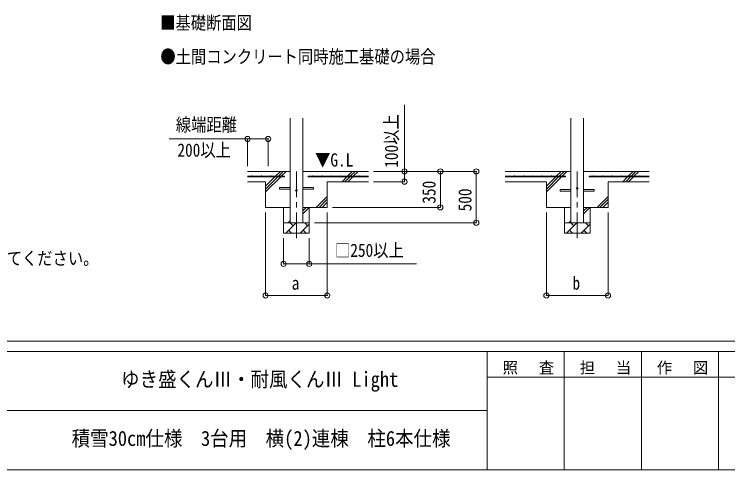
# Model space of a CAD drawing. Units: millimetres at full size, sheet at 1:50; details may follow other scales. Extents: x -14053 to 14053, y -9700 to 9700.
# Drawn here: x -99 to 6842, y -9700 to -5270 of the extents above; entities that cross this region are included whole.
import ezdxf
from ezdxf.enums import TextEntityAlignment as Align

# ---------------------------------------------------------------- set-up
doc = ezdxf.new("R2010")
doc.units = ezdxf.units.MM
doc.header["$LTSCALE"] = 50
doc.header["$PDMODE"] = 32
doc.header["$PDSIZE"] = 50
doc.linetypes.add('CHAIN1', pattern=[8, 5, -1, 1, -1])
for name, color, linetype, lineweight in [('0-D', 7, 'Continuous', 9), ('0-E', 7, 'Continuous', 9), ('F-0', 7, 'Continuous', 9)]:
    doc.layers.add(name, color=color, linetype=linetype, lineweight=lineweight)
doc.styles.add('ＭＳ ゴシック', font='')
doc.styles.get('ＭＳ ゴシック').set_extended_font_data('MS Gothic')

msp = doc.modelspace()

# ---------------------------------------------------------------- linework, layer by layer
at = {"layer": '0-E', "color": 6}
for p, q in [((3697.05, -6152.69), (3697.05, -6898.42)), ((2171.05, -6483.16), (2171.05, -6748.42)), ((2371.05, -6483.16), (2171.05, -6483.16)), ((2371.05, -6483.16), (2371.05, -6748.42)), ((4396.05, -6798.42), (3396.05, -6798.42)), ((3697.05, -6898.42), (3396.05, -6898.42)), ((2346.05, -8005.38), (2346.05, -7198.42)), ((2946.05, -8005.38), (2946.05, -7198.42)), ((5077.59, -8005.38), (5077.59, -7198.42)), ((5677.59, -8005.38), (5677.59, -7198.42)), ((2521.05, -7698.42), (2521.05, -7448.42)), ((2771.05, -7698.42), (2771.05, -7448.42)), ((2521.05, -7698.42), (2771.05, -7698.42)), ((2946.05, -8005.38), (2346.05, -8005.38)), ((5677.59, -8005.38), (5077.59, -8005.38))]:
    msp.add_line(p, q, dxfattribs=at)
at = {"layer": '0-E', "color": 4}
for p, q in [((2583.55, -7298.42), (2583.55, -6280.32)), ((2708.55, -6280.32), (2708.55, -7298.42)), ((5315.09, -7298.42), (5315.09, -6280.32)), ((5440.09, -6280.32), (5440.09, -7298.42)), ((2481.05, -6955.42), (2583.55, -6955.42)), ((2481.05, -6971.42), (2481.05, -6955.42)), ((2481.05, -6971.42), (2583.55, -6971.42)), ((2708.55, -6955.42), (2811.05, -6955.42)), ((2708.55, -6971.42), (2811.05, -6971.42)), ((2811.05, -6955.42), (2811.05, -6971.42)), ((5212.59, -6975.42), (5315.09, -6975.42)), ((5212.59, -6991.42), (5212.59, -6975.42)), ((5212.59, -6991.42), (5315.09, -6991.42)), ((5440.09, -6975.42), (5542.59, -6975.42)), ((5440.09, -6991.42), (5542.59, -6991.42)), ((5542.59, -6975.42), (5542.59, -6991.42))]:
    msp.add_line(p, q, dxfattribs=at)
at = {"layer": '0-E', "color": 6, "lineweight": 18}
for p, q in [((2171.05, -6483.16), (1408.5, -6483.16)), ((2771.05, -7698.42), (3814.14, -7698.42))]:
    msp.add_line(p, q, dxfattribs=at)
at = {"layer": '0-E'}
for p, q in [((2583.55, -6798.42), (2171.05, -6798.42)), ((2441.98, -6845.92), (2489.48, -6798.42)), ((2470.27, -6845.92), (2517.77, -6798.42)), ((2498.55, -6845.92), (2546.05, -6798.42)), ((3346.05, -6798.42), (2708.55, -6798.42)), ((3141.98, -6845.92), (3189.48, -6798.42)), ((3170.27, -6845.92), (3217.77, -6798.42)), ((3198.55, -6845.92), (3246.05, -6798.42)), ((5315.09, -6798.42), (4677.59, -6798.42)), ((5173.52, -6845.92), (5221.02, -6798.42)), ((5201.81, -6845.92), (5249.31, -6798.42)), ((5230.09, -6845.92), (5277.59, -6798.42)), ((6077.59, -6798.42), (5440.09, -6798.42)), ((5873.52, -6845.92), (5921.02, -6798.42)), ((5901.81, -6845.92), (5949.31, -6798.42)), ((5930.09, -6845.92), (5977.59, -6798.42)), ((2346.05, -6998.42), (2493.55, -6850.92)), ((2346.05, -6941.85), (2436.98, -6850.92)), ((2346.05, -6970.13), (2465.27, -6850.92)), ((3089.48, -6898.42), (3136.98, -6850.92)), ((3117.77, -6898.42), (3165.27, -6850.92)), ((3146.05, -6898.42), (3193.55, -6850.92)), ((5077.59, -6998.42), (5225.09, -6850.92)), ((5077.59, -6941.85), (5168.52, -6850.92)), ((5077.59, -6970.13), (5196.81, -6850.92)), ((5821.02, -6898.42), (5868.52, -6850.92)), ((5849.31, -6898.42), (5896.81, -6850.92)), ((5877.59, -6898.42), (5925.09, -6850.92)), ((2346.05, -6898.42), (2171.05, -6898.42)), ((2346.05, -6898.42), (2346.05, -7148.42)), ((3346.05, -6898.42), (2946.05, -6898.42)), ((2946.05, -6898.42), (2946.05, -7148.42)), ((5077.59, -6898.42), (4677.59, -6898.42)), ((5077.59, -6898.42), (5077.59, -7148.42)), ((5677.59, -6898.42), (5677.59, -7148.42)), ((5677.59, -6898.42), (6077.59, -6898.42)), ((2839.48, -7148.42), (2946.05, -7041.85)), ((2867.77, -7148.42), (2946.05, -7070.13)), ((5571.02, -7148.42), (5677.59, -7041.85)), ((5599.31, -7148.42), (5677.59, -7070.13)), ((2583.55, -7148.42), (2346.05, -7148.42)), ((2521.05, -7148.42), (2521.05, -7398.42)), ((2708.55, -7210.08), (2770.22, -7148.42)), ((2708.55, -7181.8), (2741.94, -7148.42)), ((2946.05, -7148.42), (2708.55, -7148.42)), ((2771.05, -7148.42), (2771.05, -7398.42)), ((2896.05, -7148.42), (2946.05, -7098.42)), ((5315.09, -7148.42), (5077.59, -7148.42)), ((5252.59, -7148.42), (5252.59, -7398.42)), ((5440.09, -7210.08), (5501.76, -7148.42)), ((5440.09, -7181.8), (5473.47, -7148.42)), ((5677.59, -7148.42), (5440.09, -7148.42)), ((5502.59, -7148.42), (5502.59, -7398.42)), ((5627.59, -7148.42), (5677.59, -7098.42)), ((2563.65, -7298.42), (2583.55, -7278.52)), ((5295.19, -7298.42), (5315.09, -7278.52)), ((2771.05, -7298.42), (2521.05, -7298.42)), ((2541.79, -7398.42), (2641.79, -7298.42)), ((2613.24, -7326.97), (2584.68, -7298.42)), ((2683.21, -7398.42), (2771.05, -7310.57)), ((2754.66, -7326.97), (2726.1, -7298.42)), ((5502.59, -7298.42), (5252.59, -7298.42)), ((5273.33, -7398.42), (5373.33, -7298.42)), ((5344.77, -7326.97), (5316.22, -7298.42)), ((5414.75, -7398.42), (5502.59, -7310.57)), ((5486.19, -7326.97), (5457.64, -7298.42)), ((2771.05, -7398.42), (2521.05, -7398.42)), ((2570.34, -7369.86), (2598.9, -7398.42)), ((2711.76, -7369.86), (2740.32, -7398.42)), ((5502.59, -7398.42), (5252.59, -7398.42)), ((5301.88, -7369.86), (5330.43, -7398.42)), ((5443.3, -7369.86), (5471.85, -7398.42))]:
    msp.add_line(p, q, dxfattribs=at)
at = {"layer": '0-E', "linetype": 'CHAIN1'}
for p, q in [((2646.05, -6798.42), (2646.05, -7464.37)), ((5377.59, -6798.42), (5377.59, -7464.37))]:
    msp.add_line(p, q, dxfattribs=at)
at = {"layer": '0-E', "color": 3}
for p, q in [((2531.05, -6845.92), (2171.05, -6845.92)), ((2531.05, -6850.92), (2171.05, -6850.92)), ((2531.05, -6845.92), (2531.05, -6850.92)), ((2761.05, -6845.92), (3346.05, -6845.92)), ((2761.05, -6845.92), (2761.05, -6850.92)), ((2761.05, -6850.92), (3346.05, -6850.92)), ((5262.59, -6845.92), (4677.59, -6845.92)), ((5262.59, -6850.92), (4677.59, -6850.92)), ((5262.59, -6845.92), (5262.59, -6850.92)), ((5492.59, -6845.92), (6077.59, -6845.92)), ((5492.59, -6845.92), (5492.59, -6850.92)), ((5492.59, -6850.92), (6077.59, -6850.92))]:
    msp.add_line(p, q, dxfattribs=at)
at = {"layer": '0-E', "color": 6}
for points in [[(4396.05, -6798.42), (4396.05, -7298.42), (2821.05, -7298.42)], [(4046.05, -6798.42), (4046.05, -7148.42), (2996.05, -7148.42)]]:
    msp.add_lwpolyline(points, dxfattribs=at)
at = {"layer": '0-E', "color": 3}
for centre in [(2216.05, -6843.42), (2306.05, -6843.42), (2396.05, -6843.42), (2486.05, -6843.42), (2806.05, -6843.42), (2896.05, -6843.42), (2986.05, -6843.42), (3076.05, -6843.42), (3166.05, -6843.42), (3256.05, -6843.42), (4767.59, -6843.42), (4857.59, -6843.42), (4947.59, -6843.42), (5037.59, -6843.42), (5127.59, -6843.42), (5217.59, -6843.42), (5537.59, -6843.42), (5627.59, -6843.42), (5717.59, -6843.42), (5807.59, -6843.42), (5897.59, -6843.42), (5987.59, -6843.42)]:
    msp.add_circle(centre, 2.5, dxfattribs=at)
at = {"layer": '0-E', "color": 4}
for centre in [(2646.05, -6983.42), (5377.59, -6963.42)]:
    msp.add_circle(centre, 8, dxfattribs=at)
at = {"layer": '0-E', "color": 6}
for p in [(2171.05, -6483.16), (2371.05, -6483.16), (3697.05, -6798.42), (4046.05, -6798.42), (4396.05, -6798.42), (3697.05, -6898.42), (4046.05, -7148.42), (4396.05, -7298.42), (2521.05, -7698.42), (2771.05, -7698.42), (2346.05, -8005.38), (2946.05, -8005.38), (5077.59, -8005.38), (5677.59, -8005.38)]:
    msp.add_point(p, dxfattribs=at)
at = {"layer": 'F-0', "color": 5, "lineweight": 5}
for p, q in [((-14053.43, -8450), (13346.57, -8450)), ((-14053.43, -8550), (8901.98, -8550)), ((4501.97, -8550), (4501.97, -9700)), ((5251.97, -8550), (5251.97, -9700)), ((6001.97, -8550), (6001.97, -9700)), ((6751.97, -8550), (6751.97, -9700)), ((4501.97, -8800), (7501.97, -8800)), ((-5748.03, -9125), (4501.97, -9125)), ((-14053.43, -9700), (13346.57, -9700))]:
    msp.add_line(p, q, dxfattribs=at)

# ---------------------------------------------------------------- texts
at = {"layer": '0-D', "style": 'ＭＳ ゴシック', "width": 0.85}
msp.add_text('・H3500の場合、独立基礎は200、土間コンクリート考慮基礎は50、足した寸法にしてください。', height=128.3, dxfattribs=at).set_placement((-5674.58, -7746.37), align=Align.BOTTOM_LEFT)
at = {"layer": '0-E', "style": 'ＭＳ ゴシック', "width": 0.85}
for s, p in [('■基礎断面図', (1320.46, -5455.88)), ('●土間コンクリート同時施工基礎の場合', (1322.1, -5785.08)), ('線端距離', (1472.1, -6447.19)), ('200以上', (1488.27, -6693.63)), ('▼G.L', (2827.25, -6789.5)), ('□250以上', (3021.54, -7668.33)), ('b', (5331.84, -7987.63)), ('a', (2600.3, -7987.63))]:
    msp.add_text(s, height=128.3, dxfattribs=at).set_placement(p, align=Align.BOTTOM_LEFT)
for s, p in [('100以上', (3671.9, -6762.97)), ('350', (4037.85, -7112.17)), ('500', (4387.85, -7187.17))]:
    msp.add_text(s, height=128.3, rotation=90, dxfattribs=at).set_placement(p, align=Align.BOTTOM_LEFT)
at = {"layer": 'F-0', "style": 'ＭＳ ゴシック', "width": 0.9}
for s, p in [('ゆき盛くんⅢ・耐風くんⅢ Light', (939.47, -8937.5)), ('積雪30cm仕様\u30003台用\u3000横(2)連棟\u3000柱6本仕様', (458.22, -9512.5))]:
    msp.add_text(s, height=146.6, dxfattribs=at).set_placement(p, align=Align.BOTTOM_LEFT)
at = {"layer": 'F-0', "char_height": 110, "attachment_point": 7, "style": 'ＭＳ ゴシック'}
for s, insert in [('\\T1.17;照\u3000査', (4651.98, -8775)), ('\\T1.17;担\u3000当', (5401.98, -8775)), ('\\T1.17;作\u3000図', (6151.97, -8775))]:
    msp.add_mtext(s, dxfattribs=dict(at, insert=insert))

doc.saveas('drawing.dxf')
